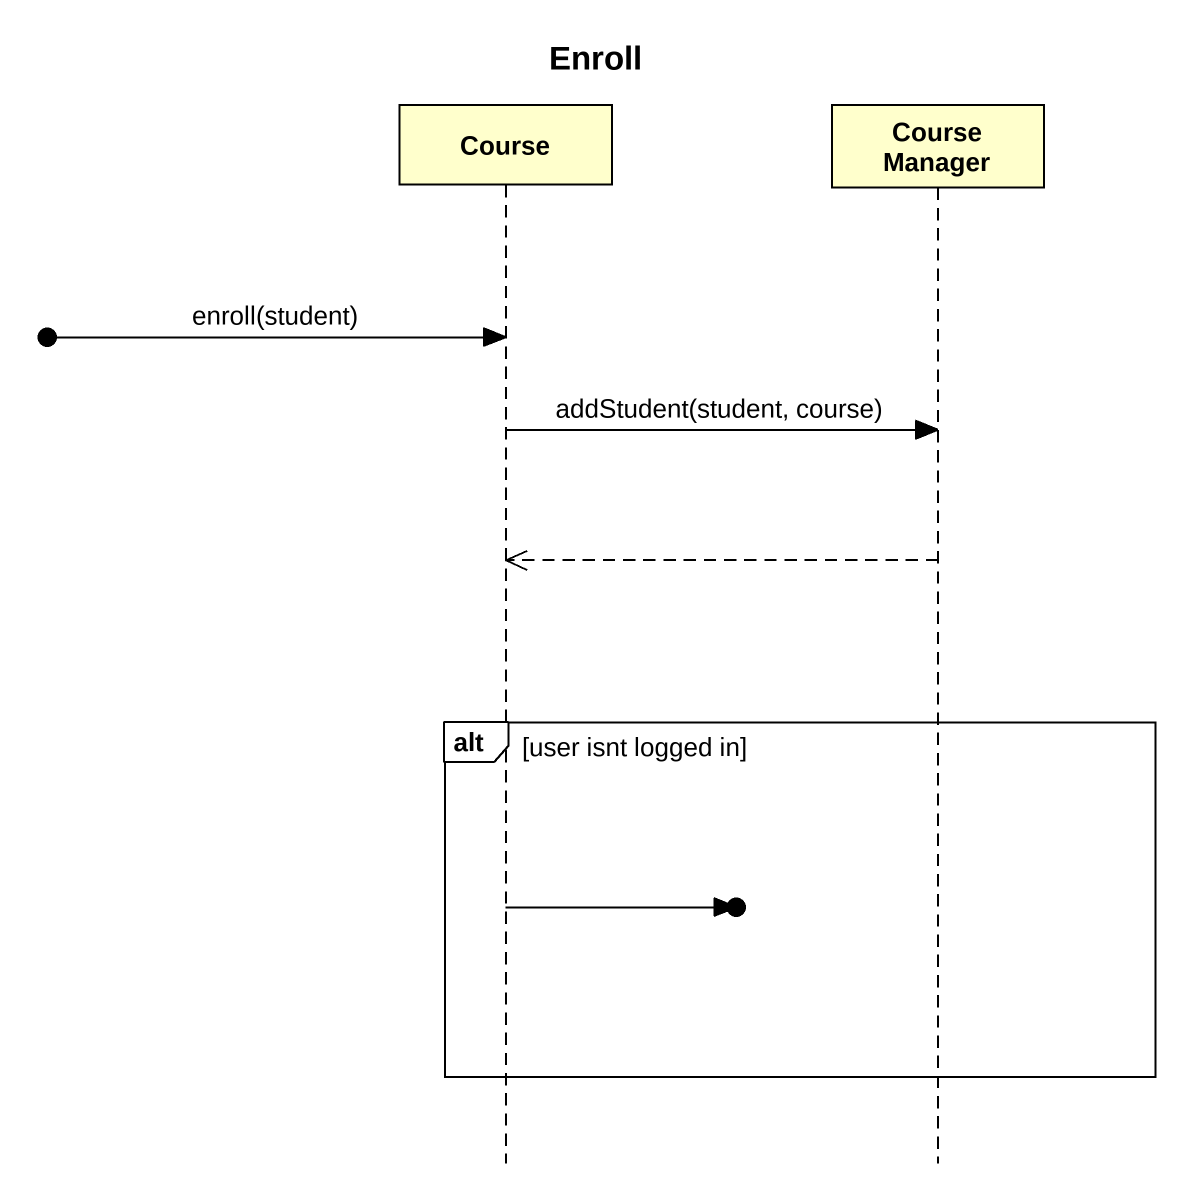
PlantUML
@startuml
title Enroll
hide footbox
participant Course
participant "Course Manager" as Course_Manager

[o-> Course : enroll(student)
Course -> Course_Manager : addStudent(student, course)
Course_Manager -->> Course
alt user isnt logged in
  Course ->o]
end
@enduml
